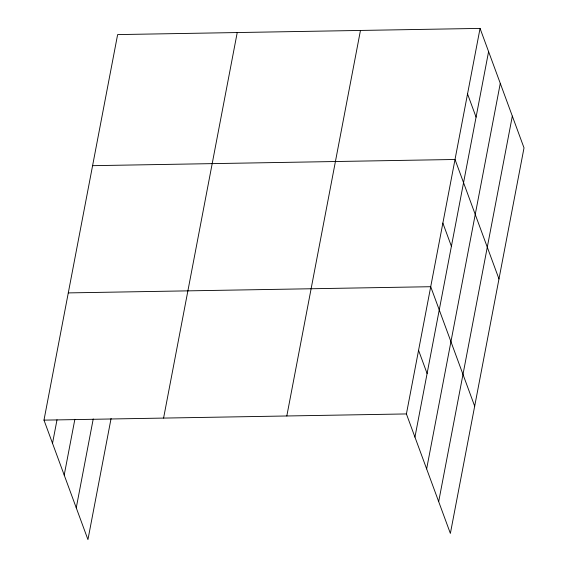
<?xml version="1.0" encoding="UTF-8"?>
<svg xmlns="http://www.w3.org/2000/svg" width="568" height="568" viewBox="0 0 568 568"><rect width="100%" height="100%" fill="white"/><g stroke="black" fill="none" stroke-linecap="round" stroke-linejoin="round"><path stroke-width="0.85" d="M111.079 418.474L87.941 539.6L43.984 420.128L117.626 34.591L480.059 28.4L524.015 147.872L450.374 533.409L406.411 413.937L480.059 28.4M52.519 443.317L57.013 419.787M64.205 475.089L74.862 419.319M76.254 507.827L93.23 418.943M163.584 418.084L237.232 32.546M286.812 415.982L360.46 30.445M414.945 437.126L488.594 51.589M426.639 468.898L500.28 83.361M438.681 501.636L512.329 116.099M92.591 165.671L455.018 159.48L498.974 278.952M68.288 292.903L430.714 286.712L474.678 406.184M43.984 420.128L406.411 413.937M467.542 93.94L476.069 117.129M442.87 223.096L451.404 246.285M418.566 350.321L427.1 373.517"/></g></svg>
